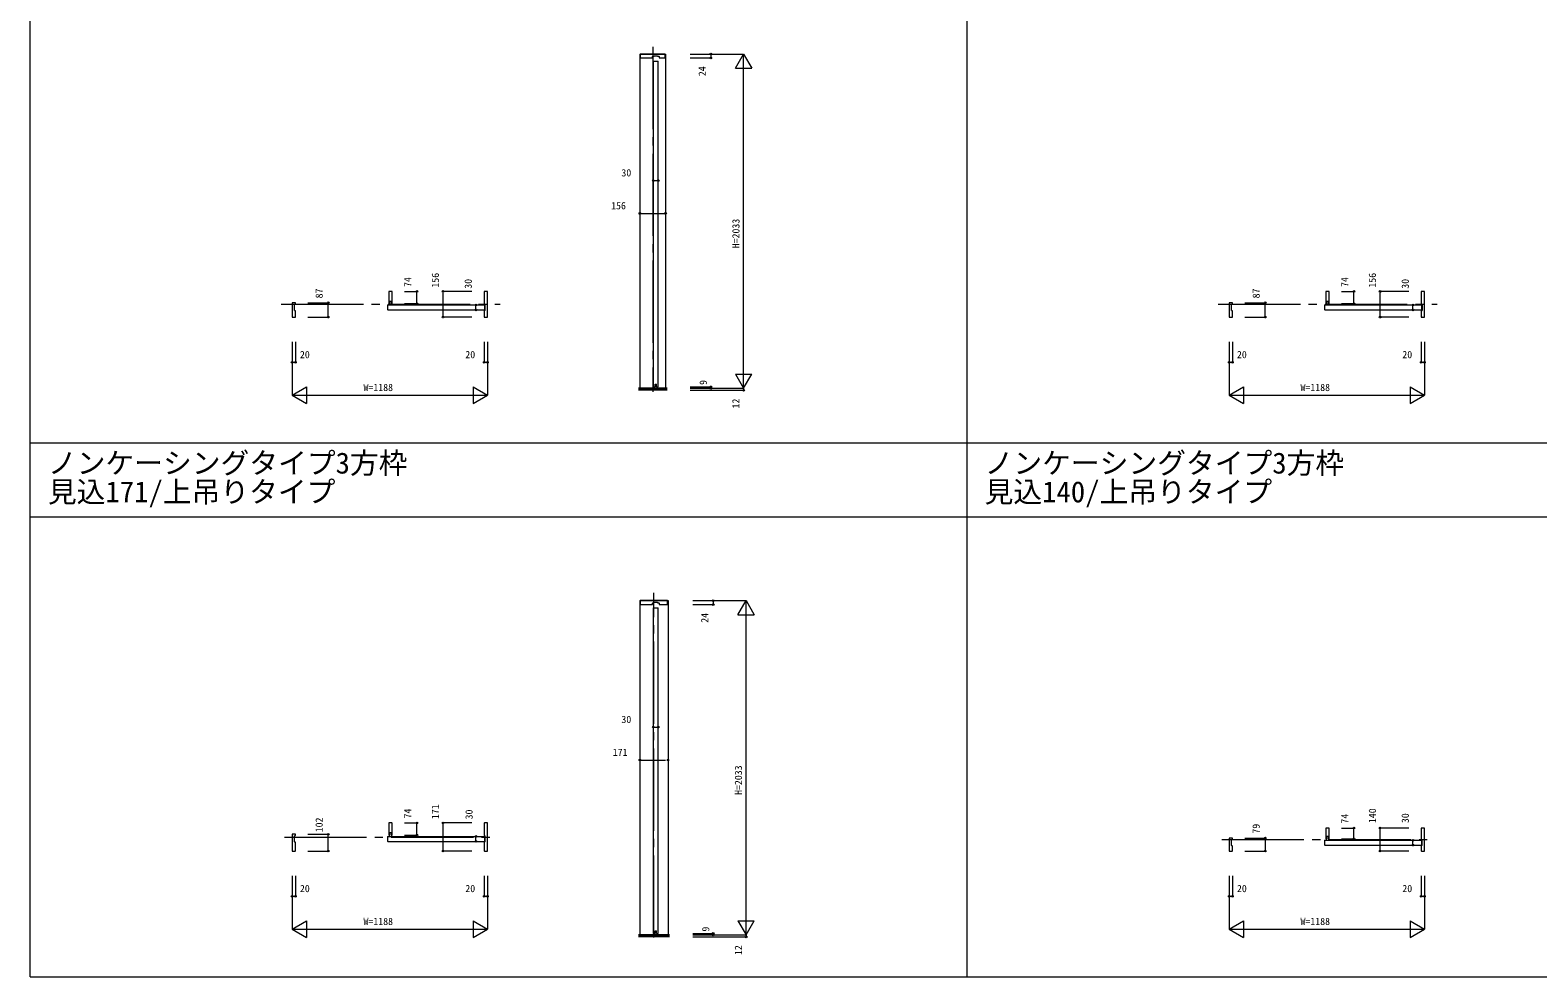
# Model space of a CAD drawing. Units: millimetres, scale not verified. Extents: x -14341 to 14341, y -10000 to 10000.
# Drawn here: x -14341 to -5169, y -10000 to -4242 of the extents above; entities that cross this region are included whole.
import ezdxf
from ezdxf.enums import TextEntityAlignment as Align

# ---------------------------------------------------------------- set-up
doc = ezdxf.new("R2010")
doc.units = ezdxf.units.MM
doc.header["$LTSCALE"] = 50
doc.linetypes.add('USER1', pattern=[13, 10, -1, 1, -1])
doc.layers.add('0-0_0', color=7, linetype='Continuous')
for name, color, linetype, lineweight in [('0-1_YKK_F1', 7, 'Continuous', 18), ('0-3_YKK_N1', 2, 'Continuous', 18), ('0-4_YKK_B1', 4, 'Continuous', 18), ('0-5_YKK_Z1', 7, 'Continuous', 18)]:
    doc.layers.add(name, color=color, linetype=linetype, lineweight=lineweight)
doc.styles.add('ＭＳ ゴシック', font='')
doc.styles.get('ＭＳ ゴシック').set_extended_font_data('MS Gothic')

msp = doc.modelspace()

# ---------------------------------------------------------------- linework, layer by layer
at = {"layer": '0-1_YKK_F1'}
for p, q in [((-14340.51, -10000), (-14340.51, 10000)), ((-8640.51, -10000), (-8640.51, 9500)), ((-14340.51, -6752.5), (8459.49, -6752.5)), ((-14340.51, -7202.5), (8459.49, -7202.5)), ((-14340.51, -10000), (14340.51, -10000))]:
    msp.add_line(p, q, dxfattribs=at)
at = {"layer": '0-3_YKK_N1'}
for p, q in [((-10325.26, -4387.5), (-10000.26, -4387.5)), ((-10200.26, -4387.5), (-10200.26, -4411.5)), ((-10050.26, -4474.1), (-10000.26, -4387.5)), ((-10000.26, -6420.5), (-10000.26, -4387.5)), ((-10000.26, -4387.5), (-9950.26, -4474.1)), ((-10325.26, -4411.5), (-10200.26, -4411.5)), ((-10050.26, -4474.1), (-9950.26, -4474.1)), ((-10549.26, -5156.88), (-10519.26, -5156.88)), ((-10631.26, -5356.88), (-10475.26, -5356.88)), ((-12062.7, -5831.5), (-11987.7, -5831.5)), ((-11987.7, -5905.5), (-11987.7, -5831.5)), ((-11828.66, -5987.5), (-11828.66, -5831.5)), ((-11653.66, -5831.5), (-11828.66, -5831.5)), ((-6362.7, -5831.5), (-6287.7, -5831.5)), ((-6287.7, -5905.5), (-6287.7, -5831.5)), ((-6128.66, -5987.5), (-6128.66, -5831.5)), ((-5953.66, -5831.5), (-6128.66, -5831.5)), ((-5873.66, -5831.5), (-5876.66, -5831.5)), ((-12651.73, -5900.5), (-12526.73, -5900.5)), ((-12526.73, -5987.5), (-12526.73, -5900.5)), ((-12062.7, -5905.5), (-11987.7, -5905.5)), ((-11628.66, -5943.5), (-11628.66, -5913.5)), ((-6951.73, -5900.5), (-6826.73, -5900.5)), ((-6826.73, -5987.5), (-6826.73, -5900.5)), ((-6362.7, -5905.5), (-6287.7, -5905.5)), ((-5928.66, -5943.5), (-5928.66, -5913.5)), ((-12651.73, -5987.5), (-12526.73, -5987.5)), ((-11653.66, -5987.5), (-11828.66, -5987.5)), ((-6951.73, -5987.5), (-6826.73, -5987.5)), ((-5953.66, -5987.5), (-6128.66, -5987.5)), ((-5873.66, -5987.5), (-5876.66, -5987.5)), ((-12746.73, -6137.5), (-12746.73, -6462.5)), ((-12726.73, -6137.5), (-12726.73, -6262.5)), ((-11558.73, -6137.5), (-11558.73, -6462.5)), ((-7046.73, -6137.5), (-7046.73, -6462.5)), ((-7026.73, -6137.5), (-7026.73, -6262.5)), ((-5858.73, -6137.5), (-5858.73, -6462.5)), ((-12746.73, -6262.5), (-12726.73, -6262.5)), ((-7046.73, -6262.5), (-7026.73, -6262.5)), ((-12746.73, -6462.5), (-12660.12, -6412.5)), ((-12660.12, -6412.5), (-12660.12, -6512.5)), ((-11645.33, -6412.5), (-11645.33, -6512.5)), ((-11645.33, -6412.5), (-11558.73, -6462.5)), ((-10050.26, -6333.9), (-9950.26, -6333.9)), ((-10050.26, -6333.9), (-10000.26, -6420.5)), ((-10000.26, -6420.5), (-9950.26, -6333.9)), ((-7046.73, -6462.5), (-6960.12, -6412.5)), ((-6960.12, -6412.5), (-6960.12, -6512.5)), ((-5945.33, -6412.5), (-5945.33, -6512.5)), ((-5945.33, -6412.5), (-5858.73, -6462.5)), ((-12746.73, -6462.5), (-11558.73, -6462.5)), ((-12746.73, -6462.5), (-12660.12, -6512.5)), ((-11645.33, -6512.5), (-11558.73, -6462.5)), ((-10325.26, -6420.5), (-10000.26, -6420.5)), ((-10325.26, -6432.5), (-10000.26, -6432.5)), ((-10000.26, -6420.5), (-10000.26, -6432.5)), ((-7046.73, -6462.5), (-5858.73, -6462.5)), ((-7046.73, -6462.5), (-6960.12, -6512.5)), ((-5945.33, -6512.5), (-5858.73, -6462.5)), ((-10310.26, -7712.01), (-9985.26, -7712.01)), ((-10310.26, -7736.01), (-10185.26, -7736.01)), ((-10185.26, -7712.01), (-10185.26, -7736.01)), ((-10035.26, -7798.62), (-9985.26, -7712.01)), ((-9985.26, -9745.01), (-9985.26, -7712.01)), ((-9985.26, -7712.01), (-9935.26, -7798.62)), ((-10035.26, -7798.62), (-9935.26, -7798.62)), ((-10549.26, -8481.39), (-10519.26, -8481.39)), ((-10631.26, -8681.39), (-10475.26, -8681.39)), ((-12062.7, -9064), (-11987.7, -9064)), ((-11987.7, -9138), (-11987.7, -9064)), ((-11828.66, -9235), (-11828.66, -9064)), ((-11653.66, -9064), (-11828.66, -9064)), ((-11573.66, -9064), (-11576.66, -9064)), ((-12651.73, -9133), (-12526.73, -9133)), ((-12526.73, -9235), (-12526.73, -9133)), ((-12062.7, -9138), (-11987.7, -9138)), ((-11628.66, -9176), (-11628.66, -9146)), ((-6951.7, -9156), (-6826.7, -9156)), ((-6826.7, -9235), (-6826.7, -9156)), ((-6362.7, -9095), (-6287.7, -9095)), ((-6362.7, -9161), (-6287.7, -9161)), ((-6287.7, -9161), (-6287.7, -9095)), ((-6128.7, -9235), (-6128.7, -9095)), ((-5953.7, -9095), (-6128.7, -9095)), ((-5928.7, -9199), (-5928.7, -9169)), ((-5873.7, -9095), (-5876.7, -9095)), ((-12651.68, -9235), (-12526.68, -9235)), ((-11653.66, -9235), (-11828.66, -9235)), ((-11573.66, -9235), (-11576.66, -9235)), ((-6951.7, -9235), (-6826.7, -9235)), ((-5953.7, -9235), (-6128.7, -9235)), ((-5873.7, -9235), (-5876.7, -9235)), ((-12746.73, -9385), (-12746.73, -9710)), ((-12726.73, -9385), (-12726.73, -9510)), ((-11558.73, -9385), (-11558.73, -9710)), ((-7046.7, -9385), (-7046.7, -9710)), ((-7026.7, -9385), (-7026.7, -9510)), ((-5858.7, -9385), (-5858.7, -9710)), ((-12746.73, -9510), (-12726.73, -9510)), ((-7046.7, -9510), (-7026.7, -9510)), ((-12746.73, -9710), (-12660.12, -9660)), ((-12746.73, -9710), (-11558.73, -9710)), ((-12746.73, -9710), (-12660.12, -9760)), ((-12660.12, -9660), (-12660.12, -9760)), ((-11645.33, -9660), (-11645.33, -9760)), ((-11645.33, -9660), (-11558.73, -9710)), ((-11645.33, -9760), (-11558.73, -9710)), ((-10035.26, -9658.41), (-9935.26, -9658.41)), ((-10035.26, -9658.41), (-9985.26, -9745.01)), ((-9985.26, -9745.01), (-9935.26, -9658.41)), ((-7046.7, -9710), (-6960.09, -9660)), ((-7046.7, -9710), (-5858.7, -9710)), ((-7046.7, -9710), (-6960.09, -9760)), ((-6960.09, -9660), (-6960.09, -9760)), ((-5945.3, -9660), (-5945.3, -9760)), ((-5945.3, -9660), (-5858.7, -9710)), ((-5945.3, -9760), (-5858.7, -9710)), ((-10310.26, -9745.01), (-9985.26, -9745.01)), ((-10310.26, -9757.01), (-9985.26, -9757.01)), ((-9985.26, -9745.01), (-9985.26, -9757.01))]:
    msp.add_line(p, q, dxfattribs=at)
for points in [[(-11578.73, -6137.5), (-11578.73, -6262.5), (-11558.73, -6262.5)], [(-5878.73, -6137.5), (-5878.73, -6262.5), (-5858.73, -6262.5)], [(-10325.26, -6411.5), (-10200.26, -6411.5), (-10200.26, -6420.5)], [(-11578.73, -9385), (-11578.73, -9510), (-11558.73, -9510)], [(-5878.7, -9385), (-5878.7, -9510), (-5858.7, -9510)], [(-10310.26, -9736.01), (-10185.26, -9736.01), (-10185.26, -9745.01)]]:
    msp.add_lwpolyline(points, dxfattribs=at)
for centre in [(-10200.26, -4387.5), (-10200.26, -4411.5), (-10549.26, -5156.88), (-10519.26, -5156.88), (-10631.26, -5356.88), (-10475.26, -5356.88), (-11987.7, -5831.5), (-11828.66, -5831.5), (-6287.7, -5831.5), (-6128.66, -5831.5), (-12526.73, -5900.5), (-11987.7, -5905.5), (-11628.66, -5913.5), (-11628.66, -5943.5), (-6826.73, -5900.5), (-6287.7, -5905.5), (-5928.66, -5913.5), (-5928.66, -5943.5), (-12526.73, -5987.5), (-11828.66, -5987.5), (-6826.73, -5987.5), (-6128.66, -5987.5), (-12746.73, -6262.5), (-12726.73, -6262.5), (-11578.73, -6262.5), (-11558.73, -6262.5), (-7046.73, -6262.5), (-7026.73, -6262.5), (-5878.73, -6262.5), (-5858.73, -6262.5), (-10200.26, -6411.5), (-10200.26, -6420.5), (-10000.26, -6432.5), (-10185.26, -7712.01), (-10185.26, -7736.01), (-10549.26, -8481.39), (-10519.26, -8481.39), (-10631.26, -8681.39), (-10460.26, -8681.39), (-11987.7, -9064), (-11828.66, -9064), (-12526.73, -9133), (-11987.7, -9138), (-11628.66, -9146), (-11628.66, -9176), (-6826.7, -9156), (-6287.7, -9095), (-6287.7, -9161), (-6128.7, -9095), (-5928.7, -9169), (-12526.68, -9235), (-11828.66, -9235), (-6826.7, -9235), (-6128.7, -9235), (-5928.7, -9199), (-12746.73, -9510), (-12726.73, -9510), (-11578.73, -9510), (-11558.73, -9510), (-7046.7, -9510), (-7026.7, -9510), (-5878.7, -9510), (-5858.7, -9510), (-10185.26, -9736.01), (-10185.26, -9745.01), (-9985.26, -9757.01)]:
    msp.add_circle(centre, 5, dxfattribs=at)
at = {"layer": '0-4_YKK_B1'}
for p, q in [((-10631.26, -4387.5), (-10475.26, -4387.5)), ((-10631.26, -4387.5), (-10631.26, -6420.5)), ((-10605.76, -4387.5), (-10618.26, -4387.5)), ((-10502.56, -4387.3), (-10502.56, -4387.5)), ((-10500.76, -4387.5), (-10488.26, -4387.5)), ((-10475.26, -4387.5), (-10475.26, -6420.5)), ((-10549.26, -4431.5), (-10519.26, -4431.5)), ((-10549.26, -6411.5), (-10549.26, -4431.5)), ((-10519.26, -6411.5), (-10519.26, -4431.5)), ((-11578.66, -5833.5), (-11578.66, -5907.5)), ((-5878.66, -5833.5), (-5878.66, -5907.5)), ((-12731.73, -5946.5), (-12731.73, -5910.5)), ((-12729.73, -5908.5), (-12727.73, -5908.5)), ((-12727.73, -5948.5), (-12729.73, -5948.5)), ((-12726.73, -5985.5), (-12726.73, -5949.5)), ((-12167.7, -5915.5), (-12165.7, -5913.5)), ((-12167.7, -5915.5), (-12167.7, -5941.5)), ((-12165.7, -5943.5), (-12167.7, -5941.5)), ((-12165.7, -5913.5), (-11577.16, -5913.5)), ((-12165.7, -5943.5), (-11577.16, -5943.5)), ((-11578.66, -5949.5), (-11578.66, -5985.5)), ((-11577.66, -5908.5), (-11575.66, -5908.5)), ((-11575.66, -5948.5), (-11577.66, -5948.5)), ((-11577.16, -5913.5), (-11575.16, -5915.5)), ((-11577.16, -5943.5), (-11575.16, -5941.5)), ((-11575.16, -5941.5), (-11575.16, -5915.5)), ((-11573.66, -5910.5), (-11573.66, -5946.5)), ((-7031.73, -5946.5), (-7031.73, -5910.5)), ((-7029.73, -5908.5), (-7027.73, -5908.5)), ((-7027.73, -5948.5), (-7029.73, -5948.5)), ((-7026.73, -5985.5), (-7026.73, -5949.5)), ((-6467.7, -5915.5), (-6465.7, -5913.5)), ((-6467.7, -5915.5), (-6467.7, -5941.5)), ((-6465.7, -5943.5), (-6467.7, -5941.5)), ((-6465.7, -5913.5), (-5877.16, -5913.5)), ((-6465.7, -5943.5), (-5877.16, -5943.5)), ((-5878.66, -5949.5), (-5878.66, -5985.5)), ((-5877.66, -5908.5), (-5875.66, -5908.5)), ((-5875.66, -5948.5), (-5877.66, -5948.5)), ((-5877.16, -5913.5), (-5875.16, -5915.5)), ((-5877.16, -5943.5), (-5875.16, -5941.5)), ((-5875.16, -5941.5), (-5875.16, -5915.5)), ((-5873.66, -5910.5), (-5873.66, -5946.5)), ((-10549.26, -6411.5), (-10538.76, -6411.5)), ((-10529.76, -6411.5), (-10529.76, -6395.5)), ((-10529.76, -6411.5), (-10519.26, -6411.5)), ((-10631.26, -7712.01), (-10460.26, -7712.01)), ((-10631.26, -7712.01), (-10631.26, -9745.01)), ((-10605.76, -7712.01), (-10618.26, -7712.01)), ((-10549.26, -7756.01), (-10519.26, -7756.01)), ((-10549.26, -9736.01), (-10549.26, -7756.01)), ((-10519.26, -9736.01), (-10519.26, -7756.01)), ((-10460.26, -7712.01), (-10460.26, -9745.01)), ((-11578.66, -9066), (-11578.66, -9140)), ((-12731.73, -9179), (-12731.73, -9143)), ((-12729.73, -9141), (-12727.73, -9141)), ((-12167.7, -9148), (-12165.7, -9146)), ((-12167.7, -9148), (-12167.7, -9174)), ((-12165.7, -9146), (-11577.16, -9146)), ((-11577.66, -9141), (-11575.66, -9141)), ((-11577.16, -9146), (-11575.16, -9148)), ((-11575.16, -9174), (-11575.16, -9148)), ((-11573.66, -9143), (-11573.66, -9179)), ((-7031.7, -9202), (-7031.7, -9166)), ((-7029.7, -9164), (-7027.7, -9164)), ((-6467.69, -9171), (-6465.69, -9169)), ((-6467.69, -9171), (-6467.69, -9197)), ((-6465.69, -9169), (-5877.2, -9169)), ((-5878.7, -9097), (-5878.7, -9163)), ((-5877.7, -9164), (-5875.7, -9164)), ((-5877.2, -9169), (-5875.2, -9171)), ((-5875.2, -9197), (-5875.2, -9171)), ((-5873.7, -9166), (-5873.7, -9202)), ((-12727.73, -9181), (-12729.73, -9181)), ((-12726.73, -9233), (-12726.73, -9182)), ((-12165.7, -9176), (-12167.7, -9174)), ((-12165.7, -9176), (-11577.16, -9176)), ((-11578.66, -9182), (-11578.66, -9233)), ((-11575.66, -9181), (-11577.66, -9181)), ((-11577.16, -9176), (-11575.16, -9174)), ((-7046.7, -9235), (-7028.7, -9235)), ((-7027.7, -9204), (-7029.7, -9204)), ((-7026.7, -9233), (-7026.7, -9205)), ((-6465.69, -9199), (-6467.69, -9197)), ((-6465.69, -9199), (-5877.2, -9199)), ((-5878.7, -9205), (-5878.7, -9233)), ((-5875.7, -9204), (-5877.7, -9204)), ((-5877.2, -9199), (-5875.2, -9197)), ((-10529.76, -9736.01), (-10529.76, -9720.01)), ((-10549.26, -9736.01), (-10538.76, -9736.01)), ((-10529.76, -9736.01), (-10519.26, -9736.01))]:
    msp.add_line(p, q, dxfattribs=at)
for points in [[(-10477.76, -4409.5), (-10477.76, -4387.5), (-10628.76, -4387.5), (-10628.76, -4409.5)], [(-10626.76, -4411.5), (-10554.46, -4411.5), (-10553.96, -4411), (-10553.96, -4402.3)], [(-10551.96, -4400.3), (-10543.76, -4400.3), (-10543.76, -4397.5), (-10524.76, -4397.5), (-10524.76, -4400.3), (-10516.56, -4400.3)], [(-10514.56, -4402.3), (-10514.56, -4411), (-10514.06, -4411.5), (-10479.76, -4411.5)], [(-12139.7, -5831.5), (-12157.7, -5831.5), (-12157.7, -5905.5), (-12151.7, -5905.5), (-12151.7, -5889.5)], [(-12151.7, -5889.5), (-12143.7, -5889.5), (-12143.7, -5905.5), (-12137.7, -5905.5), (-12137.7, -5833.5)], [(-11576.66, -5987.5), (-11558.66, -5987.5), (-11558.66, -5962.5), (-11558.66, -5856.5), (-11558.66, -5831.5), (-11576.66, -5831.5)], [(-6439.7, -5831.5), (-6457.7, -5831.5), (-6457.7, -5905.5), (-6451.7, -5905.5), (-6451.7, -5889.5)], [(-6451.7, -5889.5), (-6443.7, -5889.5), (-6443.7, -5905.5), (-6437.7, -5905.5), (-6437.7, -5833.5)], [(-5876.66, -5987.5), (-5858.66, -5987.5), (-5858.66, -5962.5), (-5858.66, -5856.5), (-5858.66, -5831.5), (-5876.66, -5831.5)], [(-12733.53, -5900.5), (-12746.73, -5900.5), (-12746.73, -5962.5), (-12746.73, -5987.5), (-12728.73, -5987.5)], [(-12726.73, -5907.5), (-12726.73, -5900.5), (-12733.53, -5900.5)], [(-7033.53, -5900.5), (-7046.73, -5900.5), (-7046.73, -5962.5), (-7046.73, -5987.5), (-7028.73, -5987.5)], [(-7026.73, -5907.5), (-7026.73, -5900.5), (-7033.53, -5900.5)], [(-10538.76, -6411.5), (-10538.76, -6395.5), (-10529.76, -6395.5)], [(-10462.76, -7734.01), (-10462.76, -7712.01), (-10628.76, -7712.01), (-10628.76, -7734.01)], [(-10626.76, -7736.01), (-10554.46, -7736.01), (-10553.96, -7735.51), (-10553.96, -7726.81)], [(-10551.96, -7724.81), (-10543.76, -7724.81), (-10543.76, -7722.01), (-10524.76, -7722.01), (-10524.76, -7724.81), (-10516.56, -7724.81)], [(-10514.56, -7726.81), (-10514.56, -7735.51), (-10514.06, -7736.01), (-10464.76, -7736.01)], [(-12139.7, -9064), (-12157.7, -9064), (-12157.7, -9138), (-12151.7, -9138), (-12151.7, -9122)], [(-12151.7, -9122), (-12143.7, -9122), (-12143.7, -9138), (-12137.7, -9138), (-12137.7, -9066)], [(-11576.66, -9235), (-11558.66, -9235), (-11558.66, -9210), (-11558.66, -9089), (-11558.66, -9064), (-11576.66, -9064)], [(-12733.53, -9133), (-12746.73, -9133), (-12746.73, -9210), (-12746.73, -9235), (-12728.73, -9235)], [(-12726.73, -9140), (-12726.73, -9133), (-12733.53, -9133)], [(-7026.7, -9163), (-7026.7, -9156), (-7046.7, -9156), (-7046.7, -9235)], [(-6439.69, -9095), (-6457.69, -9095), (-6457.69, -9161), (-6451.69, -9161), (-6451.69, -9145)], [(-6451.69, -9145), (-6443.69, -9145), (-6443.69, -9161), (-6437.69, -9161), (-6437.69, -9097)], [(-5876.7, -9235), (-5858.7, -9235), (-5858.7, -9233), (-5858.7, -9097), (-5858.7, -9095), (-5876.7, -9095)], [(-10538.76, -9736.01), (-10538.76, -9720.01), (-10529.76, -9720.01)]]:
    msp.add_lwpolyline(points, dxfattribs=at)
for centre, radius, start, end in [((-10551.96, -4402.3), 2, 90, 180), ((-10516.56, -4402.3), 2, 0, 90), ((-10626.76, -4409.5), 2, 180, 270), ((-10479.76, -4409.5), 2, 270, 0), ((-12139.7, -5833.5), 2, 0, 90), ((-11576.66, -5833.5), 2, 90, 180), ((-6439.7, -5833.5), 2, 0, 90), ((-5876.66, -5833.5), 2, 90, 180), ((-12729.73, -5910.5), 2, 90, 180), ((-12729.73, -5946.5), 2, 180, 270), ((-12727.73, -5907.5), 1, 270, 0), ((-12727.73, -5949.5), 1, 0, 90), ((-11577.66, -5907.5), 1, 180, 270), ((-11577.66, -5949.5), 1, 90, 180), ((-11575.66, -5910.5), 2, 0, 90), ((-11575.66, -5946.5), 2, 270, 0), ((-7029.73, -5910.5), 2, 90, 180), ((-7029.73, -5946.5), 2, 180, 270), ((-7027.73, -5907.5), 1, 270, 0), ((-7027.73, -5949.5), 1, 0, 90), ((-5877.66, -5907.5), 1, 180, 270), ((-5877.66, -5949.5), 1, 90, 180), ((-5875.66, -5910.5), 2, 0, 90), ((-5875.66, -5946.5), 2, 270, 0), ((-12728.73, -5985.5), 2, 270, 0), ((-11576.66, -5985.5), 2, 180, 270), ((-7028.73, -5985.5), 2, 270, 0), ((-5876.66, -5985.5), 2, 180, 270), ((-10626.76, -7734.01), 2, 180, 270), ((-10551.96, -7726.81), 2, 90, 180), ((-10516.56, -7726.81), 2, 0, 90), ((-10464.76, -7734.01), 2, 270, 0), ((-12139.7, -9066), 2, 0, 90), ((-11576.66, -9066), 2, 90, 180), ((-12729.73, -9143), 2, 90, 180), ((-12727.73, -9140), 1, 270, 0), ((-11577.66, -9140), 1, 180, 270), ((-11575.66, -9143), 2, 0, 90), ((-7029.7, -9166), 2, 90, 180), ((-7027.7, -9163), 1, 270, 0), ((-6439.69, -9097), 2, 0, 90), ((-5876.7, -9097), 2, 90, 180), ((-5877.7, -9163), 1, 180, 270), ((-5875.7, -9166), 2, 0, 90), ((-12729.73, -9179), 2, 180, 270), ((-12728.73, -9233), 2, 270, 0), ((-12727.73, -9182), 1, 0, 90), ((-11577.66, -9182), 1, 90, 180), ((-11576.66, -9233), 2, 180, 270), ((-11575.66, -9179), 2, 270, 0), ((-7029.7, -9202), 2, 180, 270), ((-7028.7, -9233), 2, 270, 0), ((-7027.7, -9205), 1, 0, 90), ((-5877.7, -9205), 1, 90, 180), ((-5876.7, -9233), 2, 180, 270), ((-5875.7, -9202), 2, 270, 0)]:
    msp.add_arc(centre, radius, start, end, dxfattribs=at)
at = {"layer": '0-5_YKK_Z1', "linetype": 'USER1'}
for p, q in [((-10553.26, -4343.5), (-10553.26, -6442.38)), ((-12813.23, -5909.5), (-11482.16, -5909.5)), ((-7113.23, -5909.5), (-5782.16, -5909.5)), ((-10545.76, -9761.42), (-10545.76, -7664.51)), ((-12794.23, -9149.5), (-11511.16, -9149.5)), ((-7091.93, -9165), (-5813.9, -9165))]:
    msp.add_line(p, q, dxfattribs=at)
at = {"layer": '0-5_YKK_Z1'}
for p, q in [((-10550.76, -6420.5), (-10640.28, -6420.5)), ((-10466.21, -6432.5), (-10640.28, -6432.5)), ((-10466.21, -6420.5), (-10550.76, -6420.5)), ((-10550.76, -9745.01), (-10640.28, -9745.01)), ((-10451.21, -9757.01), (-10640.28, -9757.01)), ((-10451.21, -9745.01), (-10550.76, -9745.01))]:
    msp.add_line(p, q, dxfattribs=at)
for points in [[(-10640.28, -6423.5), (-10550.76, -6423.5), (-10466.21, -6423.5)], [(-10640.28, -6426.5), (-10550.76, -6426.5), (-10466.21, -6426.5)], [(-10640.28, -6429.5), (-10550.76, -6429.5), (-10466.21, -6429.5)], [(-10640.28, -9748.01), (-10550.76, -9748.01), (-10451.21, -9748.01)], [(-10640.28, -9751.01), (-10550.76, -9751.01), (-10451.21, -9751.01)], [(-10640.28, -9754.01), (-10550.76, -9754.01), (-10451.21, -9754.01)]]:
    msp.add_lwpolyline(points, dxfattribs=at)

# ---------------------------------------------------------------- texts
at = {"layer": '0-0_0', "style": 'ＭＳ ゴシック'}
for s, p in [('ノンケーシングタイプ3方枠', (-14232.51, -6977.5)), ('ノンケーシングタイプ3方枠', (-8534.51, -6977.5)), ('見込171/上吊りタイプ', (-14232.51, -7152.5)), ('見込140/上吊りタイプ', (-8534.51, -7152.5))]:
    msp.add_text(s, height=128.3, dxfattribs=at).set_placement(p, align=Align.BOTTOM_LEFT)
at = {"layer": '0-3_YKK_N1', "color": 7, "style": 'ＭＳ ゴシック'}
for s, p in [('24', (-10217.13, -4522.03)), ('H=2033', (-10012.26, -5569)), ('74', (-12008.46, -5804.44)), ('156', (-11840.66, -5808.21)), ('30', (-11640.66, -5814.92)), ('74', (-6308.46, -5804.44)), ('156', (-6140.66, -5808.21)), ('30', (-5940.66, -5814.92)), ('87', (-12547.49, -5873.44)), ('87', (-6847.49, -5873.44)), ('9', (-10211.01, -6399.99)), ('12', (-10012.26, -6543.16)), ('24', (-10202.13, -7846.55)), ('H=2033', (-9997.26, -8893.51)), ('74', (-12008.46, -9036.94)), ('171', (-11840.66, -9040.71)), ('30', (-11635.76, -9042.36)), ('140', (-6140.7, -9064.92)), ('102', (-12547.49, -9120.94)), ('79', (-6847.46, -9128.94)), ('74', (-6308.46, -9067.94)), ('30', (-5940.7, -9064.92)), ('9', (-10196.01, -9724.51)), ('12', (-9997.26, -9867.67))]:
    msp.add_text(s, height=43.99, rotation=90, dxfattribs=at).set_placement(p, align=Align.BOTTOM_LEFT)
for s, p in [('30', (-10743.69, -5144.88)), ('156', (-10806.43, -5344.88)), ('20', (-12699.4, -6250.5)), ('20', (-11693.32, -6250.5)), ('20', (-6999.4, -6250.5)), ('20', (-5993.32, -6250.5)), ('W=1188', (-12312.73, -6450.5)), ('W=1188', (-6612.73, -6450.5)), ('30', (-10743.69, -8469.39)), ('171', (-10796.43, -8669.39)), ('20', (-12699.4, -9498)), ('20', (-11693.32, -9498)), ('20', (-6999.37, -9498)), ('20', (-5993.29, -9498)), ('W=1188', (-12312.73, -9698)), ('W=1188', (-6612.7, -9698))]:
    msp.add_text(s, height=43.99, dxfattribs=at).set_placement(p, align=Align.BOTTOM_LEFT)

doc.saveas('drawing.dxf')
